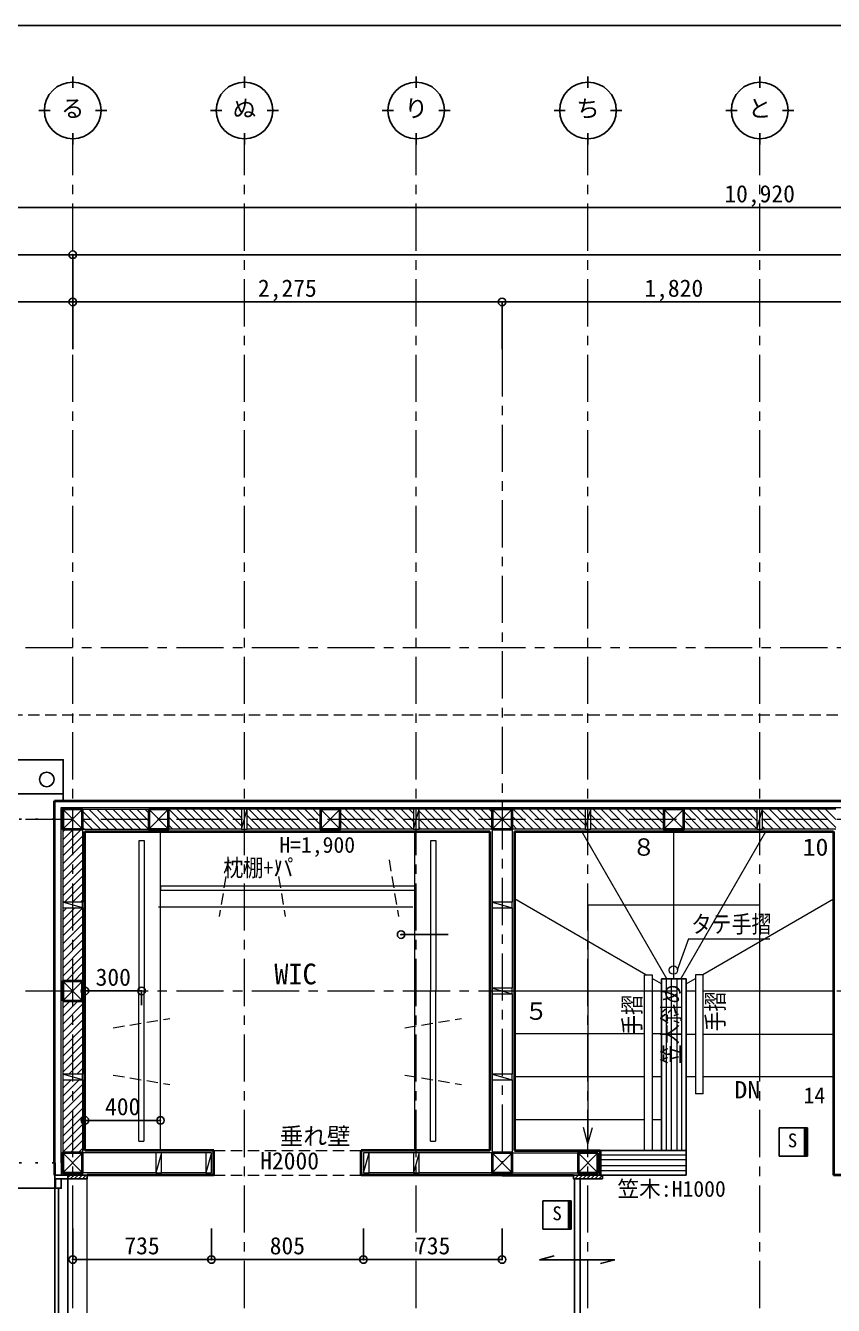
# Model space of a CAD drawing. Units: millimetres at full size, sheet at 1:50. Extents: x -21826 to 54909, y -26252 to 22610.
# Drawn here: x 17766 to 22047, y 15832 to 22610 of the extents above; entities that cross this region are included whole.
import ezdxf
from ezdxf.enums import TextEntityAlignment as Align

# ---------------------------------------------------------------- set-up
doc = ezdxf.new("R2010")
doc.units = ezdxf.units.MM
doc.header["$LTSCALE"] = 50
doc.header["$PDMODE"] = 32
doc.header["$PDSIZE"] = 40
for name, pattern in [('CHAIN1', [8, 5, -1, 1, -1]), ('DASHED1', [1.8, 1.2, -0.6]), ('DOTTED', [1.75, 0.25, -1.5])]:
    doc.linetypes.add(name, pattern=pattern)
for name, color, linetype, lineweight in [('3-0_補助線', 5, 'Continuous', 25), ('3-1_通り芯・通り番号', 7, 'Continuous', 25), ('3-2_柱(黄)', 4, 'Continuous', 9), ('3-3_仕上線(黄)', 3, 'Continuous', 40), ('3-4_下地・間柱(水色)', 4, 'Continuous', 9), ('3-5_サッシ・室内建具', 7, 'Continuous', 25), ('3-6_住宅設備・造作', 4, 'Continuous', 9), ('3-8_ハッチング', 4, 'Continuous', 9), ('3-9_建築設備', 5, 'Continuous', 25), ('3-A_文字', 7, 'Continuous', 25), ('3-F_寸法・方位', 7, 'Continuous', 25), ('F-F_図面枠（共通）', 7, 'Continuous', 25)]:
    doc.layers.add(name, color=color, linetype=linetype, lineweight=lineweight)
doc.styles.add('ＭＳ ゴシック', font='')
doc.styles.get('ＭＳ ゴシック').set_extended_font_data('MS Gothic')

msp = doc.modelspace()

# ---------------------------------------------------------------- linework, layer by layer
at = {"layer": '3-0_補助線'}
for p, q in [((16747.71, 18542.22), (17966.21, 18542.22)), ((17919.71, 16452.22), (16747.71, 16452.22))]:
    msp.add_line(p, q, dxfattribs=at)
msp.add_lwpolyline([(16747.71, 18722.22), (17966.21, 18722.22), (17966.21, 18503.72)], dxfattribs=at)
at = {"layer": '3-1_通り芯・通り番号'}
for p, q in [((18016.21, 22340.74), (18016.21, 22280.74)), ((18926.21, 22340.74), (18926.21, 22280.74)), ((19836.21, 22340.74), (19836.21, 22280.74)), ((20746.21, 22340.74), (20746.21, 22280.74)), ((21656.21, 22340.74), (21656.21, 22280.74)), ((17836.21, 22160.74), (17896.21, 22160.74)), ((18136.21, 22160.74), (18196.21, 22160.74)), ((18746.21, 22160.74), (18806.21, 22160.74)), ((19046.21, 22160.74), (19106.21, 22160.74)), ((19656.21, 22160.74), (19716.21, 22160.74)), ((19956.21, 22160.74), (20016.21, 22160.74)), ((20566.21, 22160.74), (20626.21, 22160.74)), ((20866.21, 22160.74), (20926.21, 22160.74)), ((21476.21, 22160.74), (21536.21, 22160.74)), ((21776.21, 22160.74), (21836.21, 22160.74)), ((18016.21, 22040.74), (18016.21, 21980.74)), ((18926.21, 22040.74), (18926.21, 21980.74)), ((19836.21, 22040.74), (19836.21, 21980.74)), ((20746.21, 22040.74), (20746.21, 21980.74)), ((21656.21, 22040.74), (21656.21, 21980.74))]:
    msp.add_line(p, q, dxfattribs=at)
at = {"layer": '3-1_通り芯・通り番号', "color": 1, "linetype": 'CHAIN1', "lineweight": 18}
for p, q in [((18016.21, 10217.22), (18016.21, 22010.74)), ((18926.21, 10217.22), (18926.21, 22010.74)), ((19836.21, 10217.22), (19836.21, 22010.74)), ((20746.21, 10217.22), (20746.21, 22010.74)), ((21656.21, 10217.22), (21656.21, 22010.74)), ((20291.21, 20896.51), (20291.21, 16587.22)), ((14565.29, 19317.22), (28820.91, 19317.22)), ((14565.29, 18407.22), (28820.91, 18407.22)), ((14565.29, 17497.22), (28820.91, 17497.22))]:
    msp.add_line(p, q, dxfattribs=at)
at = {"layer": '3-1_通り芯・通り番号', "linetype": 'DOTTED'}
for p, q in [((17919.71, 18407.22), (16747.71, 18407.22)), ((17919.71, 16587.22), (16747.71, 16587.22))]:
    msp.add_line(p, q, dxfattribs=at)
at = {"layer": '3-1_通り芯・通り番号'}
for centre in [(18016.21, 22160.74), (18926.21, 22160.74), (19836.21, 22160.74), (20746.21, 22160.74), (21656.21, 22160.74)]:
    msp.add_circle(centre, 150, dxfattribs=at)
at = {"layer": '3-2_柱(黄)'}
for p, q in [((18068.71, 18459.72), (17963.71, 18354.72)), ((18068.71, 18354.72), (17963.71, 18459.72)), ((18418.71, 18459.72), (18523.71, 18354.72)), ((18523.71, 18459.72), (18418.71, 18354.72)), ((19433.71, 18459.72), (19328.71, 18354.72)), ((19328.71, 18459.72), (19433.71, 18354.72)), ((20343.71, 18354.72), (20238.71, 18459.72)), ((20343.71, 18459.72), (20238.71, 18354.72)), ((21148.71, 18459.72), (21253.71, 18354.72)), ((21253.71, 18459.72), (21148.71, 18354.72)), ((17963.71, 17549.72), (18068.71, 17444.72)), ((17963.71, 17444.72), (18068.71, 17549.72)), ((18068.71, 16639.72), (17963.71, 16534.72)), ((18068.71, 16534.72), (17963.71, 16639.72)), ((20343.71, 16534.72), (20238.71, 16639.72)), ((20343.71, 16639.72), (20238.71, 16534.72)), ((20798.71, 16534.72), (20693.71, 16639.72)), ((20798.71, 16639.72), (20693.71, 16534.72))]:
    msp.add_line(p, q, dxfattribs=at)
at = {"layer": '3-2_柱(黄)', "color": 3, "lineweight": 40}
for points in [[(18068.71, 18459.72), (17963.71, 18459.72), (17963.71, 18354.72), (18068.71, 18354.72)], [(18418.71, 18459.72), (18418.71, 18354.72), (18523.71, 18354.72), (18523.71, 18459.72)], [(19328.71, 18459.72), (19328.71, 18354.72), (19433.71, 18354.72), (19433.71, 18459.72)], [(20343.71, 18459.72), (20238.71, 18459.72), (20238.71, 18354.72), (20343.71, 18354.72)], [(21148.71, 18459.72), (21148.71, 18354.72), (21253.71, 18354.72), (21253.71, 18459.72)], [(17963.71, 17444.72), (18068.71, 17444.72), (18068.71, 17549.72), (17963.71, 17549.72)], [(18068.71, 16639.72), (17963.71, 16639.72), (17963.71, 16534.72), (18068.71, 16534.72)], [(20343.71, 16639.72), (20238.71, 16639.72), (20238.71, 16534.72), (20343.71, 16534.72)], [(20798.71, 16639.72), (20693.71, 16639.72), (20693.71, 16534.72), (20798.71, 16534.72)]]:
    msp.add_lwpolyline(points, close=True, dxfattribs=at)
at = {"layer": '3-3_仕上線(黄)'}
for p, q in [((17919.71, 18503.72), (18471.21, 18503.72)), ((17919.71, 17497.22), (17919.71, 18503.72)), ((18471.21, 18503.72), (19381.21, 18503.72)), ((19381.21, 18503.72), (20291.21, 18503.72)), ((20291.21, 18503.72), (21201.21, 18503.72)), ((21201.21, 18503.72), (22111.21, 18503.72)), ((18081.21, 18342.22), (18471.21, 18342.22)), ((18081.21, 17497.22), (18081.21, 18342.22)), ((18471.21, 18342.22), (19381.21, 18342.22)), ((19381.21, 18342.22), (20226.21, 18342.22)), ((20226.21, 18342.22), (20226.21, 17497.22)), ((20356.21, 18342.22), (20356.21, 17497.22)), ((20356.21, 18342.22), (21201.21, 18342.22)), ((21201.21, 18342.22), (22046.21, 18342.22)), ((22046.21, 18342.22), (22046.21, 17519.72)), ((17919.71, 16587.22), (17919.71, 17497.22)), ((18081.21, 16652.22), (18081.21, 17497.22)), ((20226.21, 17497.22), (20226.21, 16652.22)), ((20356.21, 17497.22), (20356.21, 16652.22)), ((22046.21, 17519.72), (22046.21, 16522.22)), ((18763.71, 16652.22), (18081.21, 16652.22)), ((18763.71, 16522.22), (18763.71, 16652.22)), ((20226.21, 16652.22), (19543.71, 16652.22)), ((19543.71, 16522.22), (19543.71, 16652.22)), ((20356.21, 16652.22), (20811.21, 16652.22)), ((20811.21, 16652.22), (20811.21, 16522.22)), ((17919.71, 16587.22), (17919.71, 16522.22)), ((18763.71, 16522.22), (18093.21, 16522.22)), ((20291.21, 16522.22), (19543.71, 16522.22)), ((20291.21, 16522.22), (20669.21, 16522.22)), ((20811.21, 16502.22), (20811.21, 16502.12)), ((22316.21, 16522.22), (22046.21, 16522.22))]:
    msp.add_line(p, q, dxfattribs=at)
at = {"layer": '3-3_仕上線(黄)', "color": 4, "lineweight": 9}
for p, q in [((21163.39, 17562.22), (20713.06, 18342.22)), ((21201.21, 17562.22), (21201.21, 18342.22)), ((21239.03, 17562.22), (21689.36, 18342.22)), ((21053.11, 17582.22), (20356.21, 17984.58)), ((21354.48, 17585.21), (22046.21, 17984.58)), ((21278.96, 17772.94), (21218.72, 17607.74)), ((21136.21, 17534.25), (21086.21, 17563.12)), ((21266.21, 17534.25), (21316.21, 17563.12)), ((21046.21, 17496.72), (20356.21, 17496.72)), ((21136.21, 17496.72), (21086.21, 17496.72)), ((21316.21, 17496.72), (21266.21, 17496.72)), ((22046.21, 17496.72), (21356.21, 17496.72)), ((21046.21, 17269.32), (20356.21, 17269.32)), ((21136.21, 17269.32), (21086.21, 17269.32)), ((21266.21, 17269.22), (21316.21, 17269.22)), ((21356.21, 17269.22), (22046.21, 17269.22)), ((21046.21, 17041.92), (20356.21, 17041.92)), ((21136.21, 17041.92), (21086.21, 17041.92)), ((21316.21, 17041.72), (21266.21, 17041.72)), ((22046.21, 17041.72), (21356.21, 17041.72)), ((21046.21, 16814.52), (20356.21, 16814.52)), ((21136.21, 16814.52), (21086.21, 16814.52))]:
    msp.add_line(p, q, dxfattribs=at)
at = {"layer": '3-4_下地・間柱(水色)'}
for p, q in [((17954.71, 18468.72), (18471.21, 18468.72)), ((17954.71, 17497.22), (17954.71, 18468.72)), ((18068.71, 18459.72), (18418.71, 18459.72)), ((18471.21, 18468.72), (19381.21, 18468.72)), ((18911.21, 18459.72), (18523.71, 18459.72)), ((18911.21, 18354.72), (18941.21, 18459.72)), ((19328.71, 18459.72), (18941.21, 18459.72)), ((19381.21, 18468.72), (20291.21, 18468.72)), ((19821.21, 18459.72), (19433.71, 18459.72)), ((19821.21, 18354.72), (19851.21, 18459.72)), ((20238.71, 18459.72), (19851.21, 18459.72)), ((20291.21, 18468.72), (21201.21, 18468.72)), ((20731.21, 18459.72), (20343.71, 18459.72)), ((20731.21, 18354.72), (20761.21, 18459.72)), ((21148.71, 18459.72), (20761.21, 18459.72)), ((21201.21, 18468.72), (22111.21, 18468.72)), ((21641.21, 18459.72), (21253.71, 18459.72)), ((21641.21, 18354.72), (21671.21, 18459.72)), ((22058.71, 18459.72), (21671.21, 18459.72)), ((17963.71, 18354.72), (17963.71, 17967.22)), ((18068.71, 18354.72), (18418.71, 18354.72)), ((18068.71, 18354.72), (18068.71, 17967.22)), ((18911.21, 18354.72), (18523.71, 18354.72)), ((19328.71, 18354.72), (18941.21, 18354.72)), ((19821.21, 18354.72), (19433.71, 18354.72)), ((20238.71, 18354.72), (19851.21, 18354.72)), ((20238.71, 18354.72), (20238.71, 17967.22)), ((20343.71, 18354.72), (20343.71, 17967.22)), ((20731.21, 18354.72), (20343.71, 18354.72)), ((21148.71, 18354.72), (20761.21, 18354.72)), ((21641.21, 18354.72), (21253.71, 18354.72)), ((22058.71, 18354.72), (21671.21, 18354.72)), ((18068.71, 17937.22), (17963.71, 17967.22)), ((20238.71, 17967.22), (20343.71, 17937.22)), ((17963.71, 17937.22), (17963.71, 17549.72)), ((18068.71, 17937.22), (18068.71, 17549.72)), ((20238.71, 17937.22), (20238.71, 17512.22)), ((20343.71, 17937.22), (20343.71, 17512.22)), ((21136.21, 17562.22), (21136.21, 16652.22)), ((21266.21, 17562.22), (21266.21, 16652.22)), ((17954.71, 16587.22), (17954.71, 17497.22)), ((20238.71, 17512.22), (20343.71, 17482.22)), ((17963.71, 17444.72), (17963.71, 17057.22)), ((18068.71, 17444.72), (18068.71, 17057.22)), ((20238.71, 17482.22), (20238.71, 17057.22)), ((20343.71, 17482.22), (20343.71, 17057.22)), ((18068.71, 17027.22), (17963.71, 17057.22)), ((17963.71, 17027.22), (17963.71, 16639.72)), ((18068.71, 17027.22), (18068.71, 16639.72)), ((20238.71, 17057.22), (20343.71, 17027.22)), ((20238.71, 17027.22), (20238.71, 16639.72)), ((20343.71, 17027.22), (20343.71, 16639.72)), ((18456.21, 16639.72), (18068.71, 16639.72)), ((18486.21, 16639.72), (18456.21, 16534.72)), ((18721.21, 16639.72), (18486.21, 16639.72)), ((18751.21, 16639.72), (18721.21, 16534.72)), ((19556.21, 16534.72), (19586.21, 16639.72)), ((19821.21, 16639.72), (19586.21, 16639.72)), ((19851.21, 16639.72), (19821.21, 16534.72)), ((20238.71, 16639.72), (19851.21, 16639.72)), ((20343.71, 16639.72), (20693.71, 16639.72)), ((17954.71, 16587.22), (17954.71, 16522.22)), ((17963.71, 16534.72), (17963.71, 16522.22)), ((18456.21, 16534.72), (18068.71, 16534.72)), ((18068.71, 16534.72), (18068.71, 16522.22)), ((18721.21, 16534.72), (18486.21, 16534.72)), ((19821.21, 16534.72), (19586.21, 16534.72)), ((20238.71, 16534.72), (19851.21, 16534.72)), ((20343.71, 16534.72), (20693.71, 16534.72)), ((20693.71, 16534.72), (20693.71, 16522.22)), ((20798.71, 16534.72), (20798.71, 16522.22)), ((20798.71, 16502.22), (20798.71, 16502.12))]:
    msp.add_line(p, q, dxfattribs=at)
at = {"layer": '3-4_下地・間柱(水色)', "linetype": 'DASHED1'}
for p, q in [((18763.71, 16652.22), (19543.71, 16652.22)), ((18763.71, 16522.22), (19543.71, 16522.22))]:
    msp.add_line(p, q, dxfattribs=at)
at = {"layer": '3-4_下地・間柱(水色)'}
for points in [[(18911.21, 18459.72), (18911.21, 18354.72), (18941.21, 18354.72), (18941.21, 18459.72)], [(19821.21, 18459.72), (19821.21, 18354.72), (19851.21, 18354.72), (19851.21, 18459.72)], [(20731.21, 18459.72), (20731.21, 18354.72), (20761.21, 18354.72), (20761.21, 18459.72)], [(21641.21, 18459.72), (21641.21, 18354.72), (21671.21, 18354.72), (21671.21, 18459.72)], [(17963.71, 17937.22), (18068.71, 17937.22), (18068.71, 17967.22), (17963.71, 17967.22)], [(20343.71, 17967.22), (20238.71, 17967.22), (20238.71, 17937.22), (20343.71, 17937.22)], [(20343.71, 17512.22), (20238.71, 17512.22), (20238.71, 17482.22), (20343.71, 17482.22)], [(17963.71, 17027.22), (18068.71, 17027.22), (18068.71, 17057.22), (17963.71, 17057.22)], [(20343.71, 17057.22), (20238.71, 17057.22), (20238.71, 17027.22), (20343.71, 17027.22)], [(18486.21, 16534.72), (18486.21, 16639.72), (18456.21, 16639.72), (18456.21, 16534.72)], [(18751.21, 16534.72), (18751.21, 16639.72), (18721.21, 16639.72), (18721.21, 16534.72)], [(19556.21, 16639.72), (19556.21, 16534.72), (19586.21, 16534.72), (19586.21, 16639.72)], [(19851.21, 16534.72), (19851.21, 16639.72), (19821.21, 16639.72), (19821.21, 16534.72)]]:
    msp.add_lwpolyline(points, close=True, dxfattribs=at)
at = {"layer": '3-5_サッシ・室内建具'}
for p, q in [((17919.71, 16522.22), (17928.71, 16522.22)), ((17919.71, 16522.22), (17990.71, 16522.22)), ((17920.71, 16502.22), (17920.71, 16522.22)), ((18093.21, 16522.22), (17920.71, 16522.22)), ((18093.21, 16502.22), (17920.71, 16502.22)), ((17920.71, 14852.22), (17920.71, 16502.22)), ((17925.71, 16452.22), (17925.71, 16502.22)), ((17990.71, 16502.22), (17990.71, 16522.22)), ((17990.71, 16522.22), (17990.71, 16502.22)), ((17990.71, 16510.62), (18002.31, 16522.22)), ((17990.71, 14852.22), (17990.71, 16502.22)), ((17990.71, 16502.22), (18081.21, 16502.22)), ((18003.52, 16502.22), (18023.52, 16522.22)), ((18024.73, 16502.22), (18044.73, 16522.22)), ((18045.95, 16502.22), (18065.95, 16522.22)), ((18067.16, 16502.22), (18087.16, 16522.22)), ((18088.37, 16502.22), (18093.21, 16507.06)), ((18093.21, 16502.22), (18093.21, 16522.22)), ((20669.21, 16522.22), (20823.21, 16522.22)), ((20674.71, 16522.22), (20669.21, 16516.72)), ((20674.21, 16502.22), (20674.21, 15645.22)), ((20695.92, 16522.22), (20675.92, 16502.22)), ((20717.13, 16522.22), (20697.13, 16502.22)), ((20704.21, 15645.22), (20704.21, 16502.22)), ((20738.35, 16522.22), (20718.35, 16502.22)), ((20759.56, 16522.22), (20739.56, 16502.22)), ((20780.77, 16522.22), (20760.77, 16502.22)), ((20801.99, 16522.22), (20781.99, 16502.22)), ((20823.2, 16522.22), (20803.2, 16502.22)), ((20823.21, 16522.22), (20823.21, 16502.22)), ((17940.71, 14902.22), (17940.71, 16452.22)), ((20489.21, 16073.72), (20566.48, 16094.43)), ((20489.21, 16073.72), (20889.21, 16073.72)), ((20889.21, 16073.72), (20811.94, 16053.02))]:
    msp.add_line(p, q, dxfattribs=at)
at = {"layer": '3-5_サッシ・室内建具', "color": 4, "lineweight": 9}
msp.add_line((18093.21, 14832.22), (18093.21, 16522.22), dxfattribs=at)
at = {"layer": '3-5_サッシ・室内建具'}
for points in [[(17955.71, 16502.22), (17955.71, 16452.22), (17925.71, 16452.22)], [(20823.21, 16502.22), (20669.21, 16502.22), (20669.21, 16522.22)]]:
    msp.add_lwpolyline(points, dxfattribs=at)
at = {"layer": '3-6_住宅設備・造作'}
for p, q in [((18481.21, 16652.22), (18481.21, 18342.22)), ((19826.21, 18342.22), (19826.21, 16652.22)), ((18367.17, 16702.41), (18368.98, 18294.74)), ((18368.98, 18294.74), (18394.98, 18294.71)), ((18394.98, 18294.71), (18393.17, 16702.41)), ((19912.17, 16702.41), (19913.98, 18294.74)), ((19913.98, 18294.74), (19939.98, 18294.71)), ((19939.98, 18294.71), (19938.17, 16702.41)), ((18482.42, 18054.59), (19826.63, 18054.59)), ((19826.63, 18054.59), (19826.63, 18028.59)), ((18471.21, 17942.22), (19818.57, 17942.22)), ((21278.96, 17772.94), (21710.58, 17772.94)), ((21046.21, 17582.22), (21086.21, 17582.22)), ((21046.21, 16652.22), (21046.21, 17582.22)), ((21086.21, 17582.22), (21086.21, 16652.22)), ((21356.21, 17582.22), (21316.21, 17582.22)), ((21316.21, 17582.22), (21316.21, 16951.75)), ((21356.21, 16951.75), (21356.21, 17582.22)), ((21356.21, 16951.75), (21316.21, 16951.75)), ((20746.21, 16687.22), (20722.92, 16774.15)), ((18367.17, 16702.41), (18393.17, 16702.41)), ((19912.17, 16702.41), (19938.17, 16702.41))]:
    msp.add_line(p, q, dxfattribs=at)
at = {"layer": '3-6_住宅設備・造作', "linetype": 'DASHED1'}
for p, q in [((18842.32, 18191.59), (18792.32, 17891.59)), ((19092.32, 18191.59), (19142.32, 17891.59)), ((19692.32, 18191.59), (19742.32, 17891.59)), ((18230.83, 17302.16), (18530.89, 17351.82)), ((19775.83, 17302.16), (20075.89, 17351.82)), ((18230.55, 17052.16), (18530.49, 17001.82)), ((19775.55, 17052.16), (20075.49, 17001.82))]:
    msp.add_line(p, q, dxfattribs=at)
at = {"layer": '3-6_住宅設備・造作'}
for points in [[(19826.62, 18028.59), (18482.39, 18028.59), (18482.39, 18054.59)], [(21656.21, 17041.72), (21656.21, 17951.72), (20746.21, 17951.72), (20746.21, 16687.22), (20769.5, 16774.15)]]:
    msp.add_lwpolyline(points, dxfattribs=at)
msp.add_circle((21199, 17607.6), 22.11, dxfattribs=at)
at = {"layer": '3-8_ハッチング'}
for p, q in [((18068.71, 18449.95), (18163.94, 18354.72)), ((18101.36, 18459.72), (18206.36, 18354.72)), ((18143.79, 18459.72), (18248.79, 18354.72)), ((18186.22, 18459.72), (18291.22, 18354.72)), ((18228.64, 18459.72), (18333.64, 18354.72)), ((18271.07, 18459.72), (18376.07, 18354.72)), ((18313.5, 18459.72), (18418.5, 18354.72)), ((18355.92, 18459.72), (18418.71, 18396.93)), ((18398.35, 18459.72), (18418.71, 18439.36)), ((18525.63, 18459.72), (18630.63, 18354.72)), ((18568.05, 18459.72), (18673.05, 18354.72)), ((18610.48, 18459.72), (18715.48, 18354.72)), ((18652.91, 18459.72), (18757.91, 18354.72)), ((18695.33, 18459.72), (18800.33, 18354.72)), ((18737.76, 18459.72), (18842.76, 18354.72)), ((18780.19, 18459.72), (18885.19, 18354.72)), ((18822.61, 18459.72), (18911.21, 18371.12)), ((18911.21, 18413.55), (18865.04, 18459.72)), ((18911.21, 18455.98), (18907.47, 18459.72)), ((18949.89, 18459.72), (19054.89, 18354.72)), ((18992.32, 18459.72), (19097.32, 18354.72)), ((19034.74, 18459.72), (19139.74, 18354.72)), ((19077.17, 18459.72), (19182.17, 18354.72)), ((19119.6, 18459.72), (19224.6, 18354.72)), ((19162.02, 18459.72), (19267.02, 18354.72)), ((19204.45, 18459.72), (19309.45, 18354.72)), ((19246.88, 18459.72), (19328.71, 18377.89)), ((19289.3, 18459.72), (19328.71, 18420.32)), ((19433.71, 18442.59), (19521.58, 18354.72)), ((19459.01, 18459.72), (19564.01, 18354.72)), ((19501.44, 18459.72), (19606.44, 18354.72)), ((19543.86, 18459.72), (19648.86, 18354.72)), ((19586.29, 18459.72), (19691.29, 18354.72)), ((19628.71, 18459.72), (19733.71, 18354.72)), ((19671.14, 18459.72), (19776.14, 18354.72)), ((19713.57, 18459.72), (19818.57, 18354.72)), ((19821.21, 18394.51), (19755.99, 18459.72)), ((19821.21, 18436.93), (19798.42, 18459.72)), ((19851.21, 18449.36), (19945.85, 18354.72)), ((19883.27, 18459.72), (19988.27, 18354.72)), ((19925.7, 18459.72), (20030.7, 18354.72)), ((19968.13, 18459.72), (20073.13, 18354.72)), ((20010.55, 18459.72), (20115.55, 18354.72)), ((20052.98, 18459.72), (20157.98, 18354.72)), ((20095.4, 18459.72), (20200.4, 18354.72)), ((20137.83, 18459.72), (20238.71, 18358.84)), ((20180.26, 18459.72), (20238.71, 18401.27)), ((20222.68, 18459.72), (20238.71, 18443.7)), ((20349.96, 18459.72), (20454.96, 18354.72)), ((20392.39, 18459.72), (20497.39, 18354.72)), ((20434.82, 18459.72), (20539.82, 18354.72)), ((20477.24, 18459.72), (20582.24, 18354.72)), ((20519.67, 18459.72), (20624.67, 18354.72)), ((20562.1, 18459.72), (20667.1, 18354.72)), ((20604.52, 18459.72), (20709.52, 18354.72)), ((20646.95, 18459.72), (20731.21, 18375.46)), ((20731.21, 18417.89), (20689.37, 18459.72)), ((20774.23, 18459.72), (20879.23, 18354.72)), ((20816.65, 18459.72), (20921.65, 18354.72)), ((20859.08, 18459.72), (20964.08, 18354.72)), ((20901.51, 18459.72), (21006.51, 18354.72)), ((20943.93, 18459.72), (21048.93, 18354.72)), ((20986.36, 18459.72), (21091.36, 18354.72)), ((21028.79, 18459.72), (21133.79, 18354.72)), ((21071.21, 18459.72), (21148.71, 18382.22)), ((21113.64, 18459.72), (21148.71, 18424.65)), ((21253.71, 18446.93), (21345.92, 18354.72)), ((21283.34, 18459.72), (21388.34, 18354.72)), ((21325.77, 18459.72), (21430.77, 18354.72)), ((21368.2, 18459.72), (21473.2, 18354.72)), ((21410.62, 18459.72), (21515.62, 18354.72)), ((21453.05, 18459.72), (21558.05, 18354.72)), ((21495.48, 18459.72), (21600.48, 18354.72)), ((21537.9, 18459.72), (21641.21, 18356.41)), ((21641.21, 18398.84), (21580.33, 18459.72)), ((21641.21, 18441.27), (21622.76, 18459.72)), ((21671.21, 18453.69), (21770.18, 18354.72)), ((21707.61, 18459.72), (21812.61, 18354.72)), ((21750.03, 18459.72), (21855.03, 18354.72)), ((21792.46, 18459.72), (21897.46, 18354.72)), ((21834.89, 18459.72), (21939.89, 18354.72)), ((21877.31, 18459.72), (21982.31, 18354.72)), ((21919.74, 18459.72), (22024.74, 18354.72)), ((21962.17, 18459.72), (22058.71, 18363.18)), ((22004.59, 18459.72), (22058.71, 18405.6)), ((18121.51, 18354.72), (18068.71, 18407.52)), ((18523.71, 18419.21), (18588.2, 18354.72)), ((18523.71, 18376.79), (18545.78, 18354.72)), ((19012.47, 18354.72), (18941.21, 18425.98)), ((18970.04, 18354.72), (18941.21, 18383.55)), ((19433.71, 18400.17), (19479.16, 18354.72)), ((19903.42, 18354.72), (19851.21, 18406.93)), ((20343.71, 18423.55), (20412.54, 18354.72)), ((20343.71, 18381.12), (20370.11, 18354.72)), ((20761.21, 18430.31), (20836.8, 18354.72)), ((20794.37, 18354.72), (20761.21, 18387.89)), ((21253.71, 18404.5), (21303.49, 18354.72)), ((21727.76, 18354.72), (21671.21, 18411.27)), ((17963.71, 18340.01), (17978.42, 18354.72)), ((17963.71, 18297.59), (18020.85, 18354.72)), ((17963.71, 18255.16), (18063.27, 18354.72)), ((17963.71, 18212.73), (18068.71, 18317.73)), ((18079.08, 18354.72), (18068.71, 18365.1)), ((18068.71, 18354.72), (18418.71, 18354.72)), ((18068.71, 18354.72), (18068.71, 17967.22)), ((18911.21, 18354.72), (18523.71, 18354.72)), ((19328.71, 18354.72), (18941.21, 18354.72)), ((19433.71, 18357.74), (19436.73, 18354.72)), ((19821.21, 18354.72), (19433.71, 18354.72)), ((19860.99, 18354.72), (19851.21, 18364.51)), ((20238.71, 18354.72), (19851.21, 18354.72)), ((20731.21, 18354.72), (20343.71, 18354.72)), ((21148.71, 18354.72), (20761.21, 18354.72)), ((21253.71, 18362.08), (21261.06, 18354.72)), ((21641.21, 18354.72), (21253.71, 18354.72)), ((21685.33, 18354.72), (21671.21, 18368.84)), ((22058.71, 18354.72), (21671.21, 18354.72)), ((17963.71, 18170.31), (18068.71, 18275.31)), ((17963.71, 18127.88), (18068.71, 18232.88)), ((17963.71, 18085.45), (18068.71, 18190.45)), ((17963.71, 18043.03), (18068.71, 18148.03)), ((17963.71, 18000.6), (18068.71, 18105.6)), ((17972.76, 17967.22), (18068.71, 18063.17)), ((18068.71, 18020.75), (18015.18, 17967.22)), ((18068.71, 17978.32), (18057.61, 17967.22)), ((17985.18, 17937.22), (17963.71, 17915.75)), ((18027.61, 17937.22), (17963.71, 17873.32)), ((17963.71, 17830.89), (18068.71, 17935.89)), ((18068.71, 17937.22), (18068.71, 17549.72)), ((17963.71, 17788.47), (18068.71, 17893.47)), ((17963.71, 17746.04), (18068.71, 17851.04)), ((17963.71, 17703.62), (18068.71, 17808.62)), ((17963.71, 17661.19), (18068.71, 17766.19)), ((17963.71, 17618.76), (18068.71, 17723.76)), ((17963.71, 17576.34), (18068.71, 17681.34)), ((17979.52, 17549.72), (18068.71, 17638.91)), ((18021.95, 17549.72), (18068.71, 17596.48)), ((18064.37, 17549.72), (18068.71, 17554.06)), ((17963.71, 17406.63), (18001.8, 17444.72)), ((17963.71, 17364.2), (18044.23, 17444.72)), ((17963.71, 17321.78), (18068.71, 17426.78)), ((18068.71, 17444.72), (18068.71, 17057.22)), ((17963.71, 17279.35), (18068.71, 17384.35)), ((17963.71, 17236.92), (18068.71, 17341.92)), ((17963.71, 17194.5), (18068.71, 17299.5)), ((17963.71, 17152.07), (18068.71, 17257.07)), ((17963.71, 17109.65), (18068.71, 17214.65)), ((17963.71, 17067.22), (18068.71, 17172.22)), ((18068.71, 17129.79), (17996.14, 17057.22)), ((18068.71, 17087.37), (18038.56, 17057.22)), ((17966.14, 17027.22), (17963.71, 17024.79)), ((18008.56, 17027.22), (17963.71, 16982.37)), ((17963.71, 16939.94), (18050.99, 17027.22)), ((18068.71, 17027.22), (18068.71, 16639.72)), ((17963.71, 16897.51), (18068.71, 17002.51)), ((17963.71, 16855.09), (18068.71, 16960.09)), ((17963.71, 16812.66), (18068.71, 16917.66)), ((17963.71, 16770.23), (18068.71, 16875.23)), ((17963.71, 16727.81), (18068.71, 16832.81)), ((17963.71, 16685.38), (18068.71, 16790.38)), ((17963.71, 16642.96), (18068.71, 16747.96)), ((18002.9, 16639.72), (18068.71, 16705.53)), ((18045.33, 16639.72), (18068.71, 16663.1)), ((17970.26, 16522.22), (17982.76, 16534.72)), ((18012.68, 16522.22), (18025.18, 16534.72)), ((18055.11, 16522.22), (18067.61, 16534.72)), ((18068.71, 16534.72), (18068.71, 16522.22))]:
    msp.add_line(p, q, dxfattribs=at)
at = {"layer": '3-8_ハッチング', "color": 2}
for p, q in [((21161.21, 17562.22), (21161.21, 16652.22)), ((21186.21, 17562.22), (21186.21, 16652.22)), ((21216.21, 17562.22), (21216.21, 16652.22)), ((21241.21, 17562.22), (21241.21, 16652.22)), ((21266.21, 16627.22), (20811.21, 16627.22)), ((21266.21, 16602.22), (20811.21, 16602.22)), ((20811.21, 16572.22), (21266.21, 16572.22)), ((20811.21, 16547.22), (21266.21, 16547.22))]:
    msp.add_line(p, q, dxfattribs=at)
at = {"layer": '3-9_建築設備'}
for p, q in [((21758.71, 16771.49), (21758.71, 16621.49)), ((21908.71, 16771.49), (21758.71, 16771.49)), ((21893.71, 16621.49), (21893.71, 16771.49)), ((21898.71, 16621.49), (21898.71, 16771.49)), ((21903.71, 16621.49), (21903.71, 16771.49)), ((21908.71, 16621.49), (21908.71, 16771.49)), ((21758.71, 16621.49), (21908.71, 16621.49)), ((20507.66, 16386.14), (20507.66, 16236.14)), ((20657.66, 16386.14), (20507.66, 16386.14)), ((20642.66, 16236.14), (20642.66, 16386.14)), ((20647.66, 16236.14), (20647.66, 16386.14)), ((20652.66, 16236.14), (20652.66, 16386.14)), ((20657.66, 16236.14), (20657.66, 16386.14)), ((20507.66, 16236.14), (20657.66, 16236.14))]:
    msp.add_line(p, q, dxfattribs=at)
at = {"layer": '3-F_寸法・方位'}
for p, q in [((16196.21, 21646.51), (27116.21, 21646.51)), ((16196.21, 21396.51), (18016.21, 21396.51)), ((18016.21, 21396.51), (18016.21, 21146.51)), ((18016.21, 21396.51), (27116.21, 21396.51)), ((18016.21, 21146.51), (16651.21, 21146.51)), ((18016.21, 21146.51), (20291.21, 21146.51)), ((18016.21, 21146.51), (18016.21, 20896.51)), ((18016.21, 21146.51), (18016.21, 20896.51)), ((20291.21, 21146.51), (20291.21, 20896.51)), ((20291.21, 21146.51), (22111.21, 21146.51)), ((20291.21, 21146.51), (20291.21, 20896.51)), ((19756.16, 17795.83), (20006.16, 17795.83)), ((21136.21, 17562.22), (21136.21, 16652.22)), ((21136.21, 17562.22), (21266.21, 17562.22)), ((21266.21, 17562.22), (21266.21, 16652.22)), ((18381.21, 17497.22), (18081.21, 17497.22)), ((18081.21, 17497.22), (18081.21, 17421.26)), ((18381.21, 17497.22), (18381.21, 17421.26)), ((18081.21, 16811.66), (18481.21, 16811.66)), ((20811.21, 16652.22), (21266.21, 16652.22)), ((21266.21, 16522.22), (21266.21, 16652.22)), ((20823.21, 16522.22), (21266.21, 16522.22)), ((18016.21, 16074.84), (18016.21, 16238.71)), ((18751.21, 16074.84), (18751.21, 16238.71)), ((19556.21, 16074.84), (19556.21, 16238.71)), ((20291.21, 16074.84), (20291.21, 16238.71)), ((18016.21, 16074.84), (18751.21, 16074.84)), ((18751.21, 16074.84), (19556.21, 16074.84)), ((19556.21, 16074.84), (20291.21, 16074.84))]:
    msp.add_line(p, q, dxfattribs=at)
at = {"layer": '3-F_寸法・方位', "color": 4, "linetype": 'DASHED1', "lineweight": 9}
msp.add_line((27019.71, 18958.72), (17464.71, 18958.72), dxfattribs=at)
at = {"layer": '3-F_寸法・方位'}
msp.add_circle((17878.67, 18617.55), 38.67, dxfattribs=at)
for p in [(18016.21, 21396.51), (18016.21, 21146.51), (18016.21, 21146.51), (20291.21, 21146.51), (19756.16, 17795.83), (18081.21, 17497.22), (18381.21, 17497.22), (18081.21, 16811.66), (18481.21, 16811.66), (18016.21, 16074.84), (18751.21, 16074.84), (19556.21, 16074.84), (20291.21, 16074.84)]:
    msp.add_point(p, dxfattribs=at)
at = {"layer": 'F-F_図面枠（共通）'}
msp.add_line((13301.73, 22610.29), (33101.73, 22610.29), dxfattribs=at)
msp.add_line((13301.73, 22610.29), (33101.73, 22610.29), dxfattribs=at)

# ---------------------------------------------------------------- texts
at = {"layer": '3-9_建築設備', "style": 'ＭＳ ゴシック'}
for p in [(21804.81, 16647.2), (20557.66, 16261.14)]:
    msp.add_text('S', height=73.31, dxfattribs=at).set_placement(p, align=Align.BOTTOM_LEFT)
at = {"layer": '3-A_文字', "style": 'ＭＳ ゴシック'}
for s, height, p in [('る', 91.64, (17953.71, 22098.24)), ('ぬ', 91.64, (18863.71, 22098.24)), ('り', 91.64, (19773.71, 22098.24)), ('ち', 91.64, (20683.71, 22098.24)), ('と', 91.64, (21593.71, 22098.24)), ('H=1,900', 84.31, (19110.82, 18203.69)), ('８', 91.64, (20979.37, 18186.19)), ('WIC', 110, (19084.24, 17499.28)), ('５', 91.64, (20409.71, 17316.89)), ('14', 84.31, (21888.52, 16877.36)), ('垂れ壁', 91.64, (19113.17, 16654.7)), ('笠木:H1000', 84.31, (20902.21, 16381.88))]:
    msp.add_text(s, height=height, dxfattribs=at).set_placement(p, align=Align.BOTTOM_LEFT)
for s, width, p in [('10', 1.1, (21883.04, 18186.19)), ('枕棚+パ', 0.85, (18813.56, 18076.83)), ('タテ手摺', 0.85, (21294.3, 17777.85)), ('DN', 1.1, (21521.8, 16900.71))]:
    msp.add_text(s, height=91.64, dxfattribs=dict(at, width=width)).set_placement(p, align=Align.BOTTOM_LEFT)
at = {"layer": '3-A_文字', "style": 'ＭＳ ゴシック', "width": 0.85}
for s, p in [('笠木斜め', (21260.83, 17109.55)), ('手摺', (21053.09, 17264.16)), ('手摺', (21494.3, 17282.6))]:
    msp.add_text(s, height=91.64, rotation=90, dxfattribs=at).set_placement(p, align=Align.BOTTOM_LEFT)
at = {"layer": '3-A_文字', "color": 6, "style": 'ＭＳ ゴシック'}
msp.add_text('H2000', height=91.64, dxfattribs=at).set_placement((19009.48, 16524.44), align=Align.BOTTOM_LEFT)
at = {"layer": '3-F_寸法・方位', "style": 'ＭＳ ゴシック'}
for s, p in [('10,920', (21468.71, 21646.51)), ('2,275', (18997.46, 21146.51)), ('1,820', (21044.96, 21146.51)), ('300', (18137.46, 17497.22)), ('400', (18187.46, 16811.66)), ('735', (18289.96, 16074.84)), ('805', (19059.96, 16074.84)), ('735', (19829.96, 16074.84))]:
    msp.add_text(s, height=91.64, dxfattribs=at).set_placement(p, align=Align.BOTTOM_LEFT)

doc.saveas('drawing.dxf')
